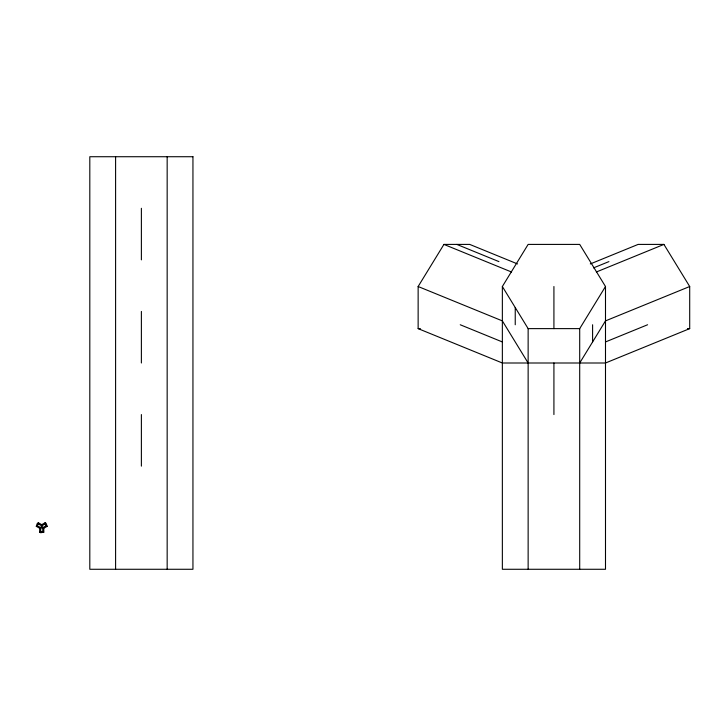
<?xml version="1.0" encoding="UTF-8"?>
<svg xmlns="http://www.w3.org/2000/svg" width="726" height="726" viewBox="0 0 726 726"><rect width="100%" height="100%" fill="white"/><g stroke="black" fill="none" stroke-linecap="round" stroke-linejoin="round"><path stroke-width="1.09" d="M36.3 526.323L38.36 523.936L38.36 522.747L37.335 523.346L36.3 526.323L39.667 528.265L39.667 532.158L40.701 532.748L43.796 532.158L43.796 528.265L47.163 526.323L46.128 523.346L45.103 522.747L41.727 524.689L38.36 522.747M39.667 532.158L40.701 531.559L40.701 527.666L41.727 525.878L45.103 523.936L45.103 522.747M590.311 263.937L638.136 244.408L663.918 244.408L689.7 286.516L689.7 328.624L605.493 363L502.356 363L418.14 328.624L418.14 286.516L443.931 244.408L469.713 244.408L517.538 263.937M502.356 286.516L528.138 244.408L579.702 244.408L605.493 286.516L605.493 569.275L502.356 569.275L502.356 286.516L528.138 328.624L528.138 569.275M579.702 569.275L579.702 328.624L605.493 286.516M579.702 363L605.493 320.892L689.7 286.516M39.667 528.265L42.761 527.666L46.128 525.724L47.163 526.323M593.514 267.885L608.923 261.605M596.336 271.996L663.918 244.408M605.493 341.946L647.592 324.758M418.14 328.624L420.381 328.624M528.138 328.624L579.702 328.624M687.458 328.624L689.7 328.624M40.701 531.559L43.796 532.158M456.817 244.408L498.925 261.605M443.931 244.408L511.503 271.996M418.14 286.516L502.356 320.892L528.138 363M460.248 324.758L502.356 341.946M38.36 523.936L41.727 525.878L42.761 527.666L42.761 531.559M42.761 527.666L43.796 528.265M37.335 525.724L40.701 527.666M45.103 523.936L46.128 525.724M592.597 324.758L592.597 341.946M553.92 286.516L553.92 328.624M553.92 363L553.92 414.564M515.242 307.57L515.242 324.758M167.161 156.725L167.161 569.275M141.379 208.298L141.379 259.863M141.379 311.436L141.379 363M141.379 414.564L141.379 466.137M115.597 156.725L115.597 569.275M41.727 524.689L41.727 525.878M192.944 156.725L89.806 156.725L89.806 569.275L192.944 569.275L192.944 156.725"/></g></svg>
